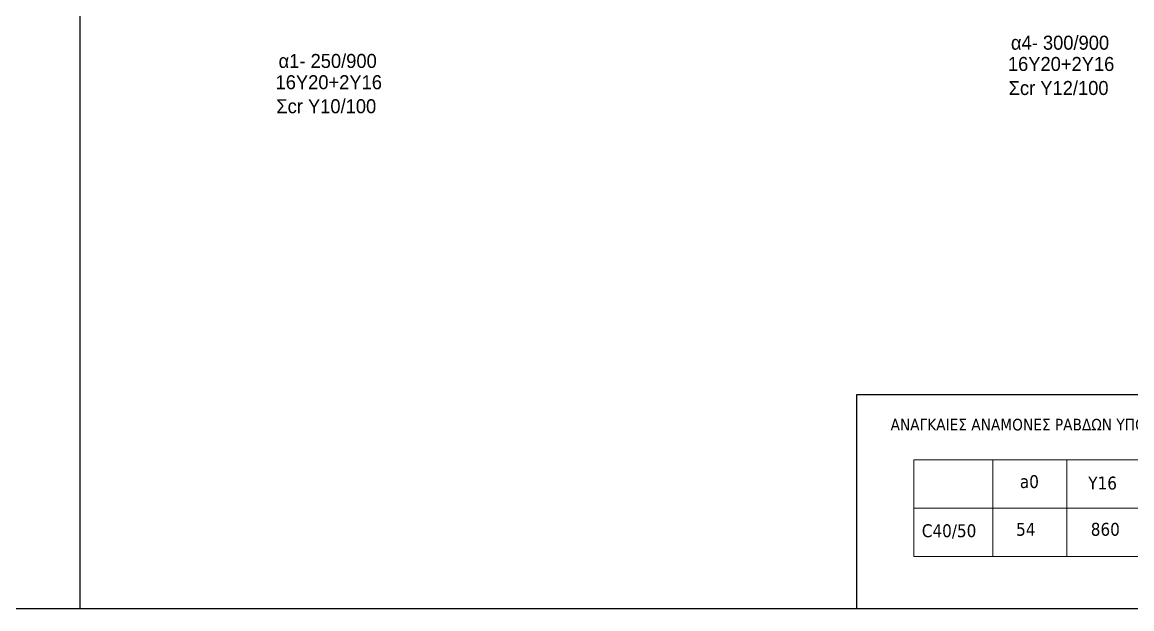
# Model space of a CAD drawing. Header units: millimetres. Extents: x -2171 to 1563, y -1758 to -1505.
# Drawn here: x -48.87 to -31.69, y -1630.29 to -1621.2 of the extents above; entities that cross this region are included whole.
import ezdxf

# ---------------------------------------------------------------- set-up
doc = ezdxf.new("R2010")
doc.units = ezdxf.units.MM
for name, color, linetype in [('-S_TEXT', 3, 'Continuous'), ('Col_Det', 7, 'Continuous'), ('Geo_Col_Pro_1', 7, 'Continuous')]:
    doc.layers.add(name, color=color, linetype=linetype)
doc.layers.add('A-ANNO-DIMS', color=1, linetype='Continuous', lineweight=9)
doc.styles.add('S1Arl22_b_934_161', font='arial.ttf', dxfattribs={"width": 0.933629, "height": 0.002175})
doc.styles.get("Standard").update_dxf_attribs({"font": 'tahoma.ttf'})

# ---------------------------------------------------------------- blocks, each defined once
blk = doc.blocks.new('A$C2c4623ba')
for p, q in [((0.358, 1.5), (0.358, 0)), ((0.358, 1.5), (6.317, 1.5)), ((1.584, 1.5), (1.584, 0)), ((2.732, 1.5), (2.732, 0)), ((3.922, 1.5), (3.922, 0)), ((5.13, 1.5), (5.13, 0)), ((6.317, 1.5), (6.317, 0)), ((0.358, 0.75), (6.317, 0.75)), ((0.358, 0.75), (6.317, 0.75)), ((0.358, 0.75), (6.317, 0.75)), ((0.358, 0), (6.317, 0)), ((0.358, 0), (6.317, 0))]:
    blk.add_line(p, q)
for s, height, p in [('ΑΝΑΓΚΑΙΕΣ ΑΝΑΜΟΝΕΣ ΡΑΒΔΩΝ ΥΠΟΣΤΥΛΩΜΑΤΩΝ lo (mm)', 0.18, (0, 1.955)), ('a0', 0.2, (2.003, 1.062)), ('Y16', 0.2, (3.062, 1.039)), ('Y20', 0.2, (4.245, 1.039)), ('Y25', 0.2, (5.427, 1.039)), ('54', 0.2, (1.945, 0.322)), ('860', 0.2, (3.101, 0.322)), ('1070', 0.2, (4.176, 0.322)), ('1340', 0.2, (5.363, 0.322)), ('C40/50', 0.2, (0.484, 0.3))]:
    blk.add_text(s, height=height).set_placement(p)

msp = doc.modelspace()

# ---------------------------------------------------------------- linework, layer by layer
at = {"layer": '-S_TEXT', "ltscale": 5}
msp.add_lwpolyline([(-78.6811, -1590.2497), (-20.5336, -1590.2497), (-20.5336, -1630.2944), (-78.6811, -1630.2944)], close=True, dxfattribs=at)
at = {"layer": '-S_TEXT', "color": 3, "linetype": 'Continuous', "ltscale": 0.5}
msp.add_lwpolyline([(-35.9428, -1626.9731), (-27.5525, -1626.9731), (-27.5525, -1630.2944), (-35.9428, -1630.2944)], close=True, dxfattribs=at)
at = {"layer": 'Geo_Col_Pro_1', "color": 4, "linetype": 'Continuous', "ltscale": 0.5}
msp.add_line((-47.9818, -1598.3514), (-47.9818, -1630.2944), dxfattribs=at)

# ---------------------------------------------------------------- block references
at = {"layer": 'A-ANNO-DIMS', "color": 4, "linetype": 'Continuous', "ltscale": 0.5}
msp.add_blockref('A$C2c4623ba', (-35.4226, -1629.4838), dxfattribs=at)

# ---------------------------------------------------------------- texts
at = {"layer": 'Col_Det', "color": 7, "style": 'S1Arl22_b_934_161', "width": 0.933629}
for s, p in [(' α4- 300/900', (-33.6366, -1621.628)), (' α1- 250/900', (-44.9799, -1621.9107)), ('16Y20+2Y16', (-33.6051, -1621.9575)), ('16Y20+2Y16', (-44.9485, -1622.2403)), ('Σcr Y12/100', (-33.5933, -1622.33)), ('Σcr Y10/100', (-44.9366, -1622.6128))]:
    msp.add_text(s, height=0.2175, dxfattribs=at).set_placement(p)

doc.saveas('drawing.dxf')
